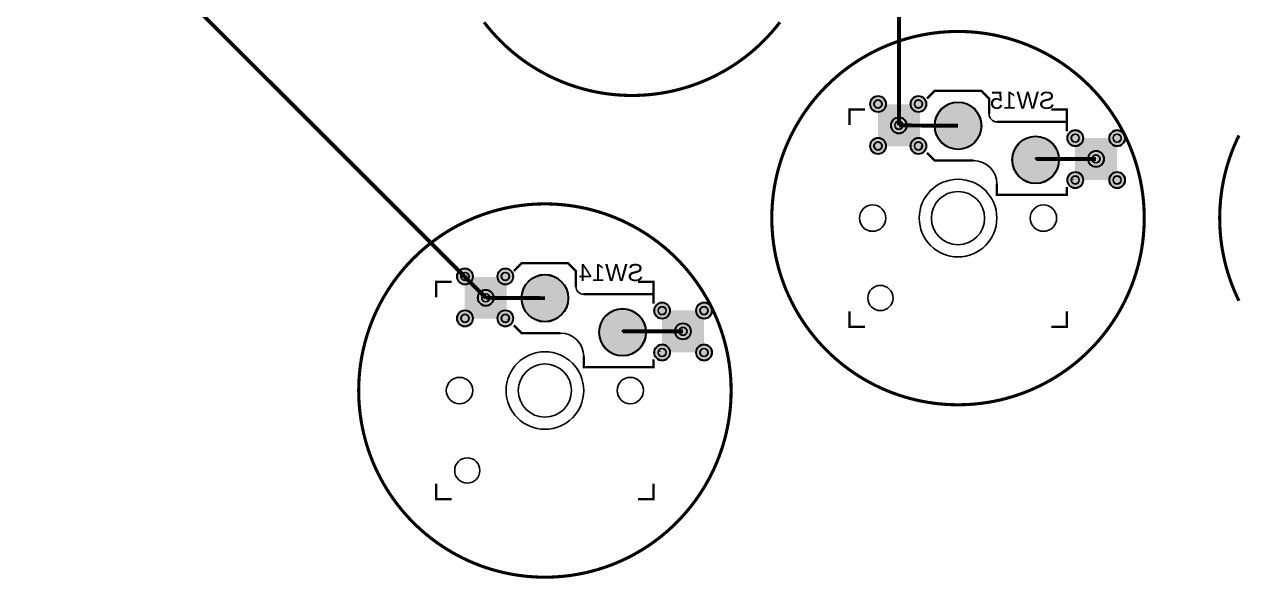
# Model space of a CAD drawing. Header units: millimetres. Extents: x 10 to 280, y -170 to -30.
# Drawn here: x 134 to 212.1, y -117.6 to -81.9 of the extents above; entities that cross this region are included whole.
import ezdxf

# ---------------------------------------------------------------- set-up
doc = ezdxf.new("R2010")
doc.units = ezdxf.units.MM
for name, color, linetype, true_color in [('BottomLayer', 7, 'Continuous', 0x0000ff), ('BottomPasteMaskLayer', 7, 'Continuous', 0x800000), ('BottomSilkLayer', 7, 'Continuous', 0x808000), ('BottomSolderMaskLayer', 7, 'Continuous', 0xaa00ff), ('Hole', 7, 'Continuous', 0x222222), ('Multi-Layer', 7, 'Continuous', 0xc0c0c0), ('TopLayer', 7, 'Continuous', 0xff0000), ('TopPasteMaskLayer', 7, 'Continuous', 0x808080), ('TopSilkLayer', 7, 'Continuous', 0xffff00), ('TopSolderMaskLayer', 7, 'Continuous', 0x800080)]:
    doc.layers.add(name, color=color, linetype=linetype, true_color=true_color)
doc.styles.get("Standard").update_dxf_attribs({"font": 'arial.ttf'})

msp = doc.modelspace()

# ---------------------------------------------------------------- hatches: boundary and pattern name
at = {"layer": 'BottomLayer'}
for points in [[(191.62357124714254, -89.72148844297689), (189.02354584709173, -89.72148844297689), (189.02354584709173, -87.12146304292611), (191.62357124714254, -87.12146304292611)], [(204.32346964693932, -91.88049276098553), (201.7235458470917, -91.88049276098553), (201.7235458470917, -89.28046736093474), (204.32346964693932, -89.28046736093474)], [(165.01356362712727, -100.83149606299213), (162.4135382270765, -100.83149606299213), (162.4135382270765, -98.23147066294133), (165.01356362712727, -98.23147066294133)], [(177.71346202692408, -102.99050038100077), (175.11353822707648, -102.99050038100077), (175.11353822707648, -100.39047498094997), (177.71346202692408, -100.39047498094997)]]:
    msp.add_hatch(color=256, dxfattribs=at).paths.add_polyline_path(points)
at = {"layer": 'BottomPasteMaskLayer'}
for points in [[(191.62357124714254, -89.72148844297689), (189.02354584709173, -89.72148844297689), (189.02354584709173, -87.12146304292611), (191.62357124714254, -87.12146304292611)], [(204.32346964693932, -91.88049276098553), (201.7235458470917, -91.88049276098553), (201.7235458470917, -89.28046736093474), (204.32346964693932, -89.28046736093474)], [(165.01356362712727, -100.83149606299213), (162.4135382270765, -100.83149606299213), (162.4135382270765, -98.23147066294133), (165.01356362712727, -98.23147066294133)], [(177.71346202692408, -102.99050038100077), (175.11353822707648, -102.99050038100077), (175.11353822707648, -100.39047498094997), (177.71346202692408, -100.39047498094997)]]:
    msp.add_hatch(color=256, dxfattribs=at).paths.add_polyline_path(points)
at = {"layer": 'BottomSolderMaskLayer'}
for points in [[(188.45808991617986, -87.04343408686819, 1), (189.50889001778006, -87.04343408686819, 1)], [(191.05803911607825, -87.04343408686819, 1), (192.10883921767845, -87.04343408686819, 1)], [(191.6743703561849, -89.77229251480836), (188.9727437603759, -89.77229251480836), (188.9727437603759, -87.07066591899935), (191.6743703561849, -87.07066591899935)], [(192.60769621539245, -88.44348488696978, 1), (195.65849631699265, -88.44348488696978, 1)], [(189.7981965963932, -88.4213868427737, 1), (190.8489966979934, -88.4213868427737, 1)], [(201.15811531623066, -89.24333248666498, 1), (202.20891541783087, -89.24333248666498, 1)], [(203.85788671577347, -89.24333248666498, 1), (204.90868681737368, -89.24333248666498, 1)], [(188.45808991617986, -89.74345948691898, 1), (189.50889001778006, -89.74345948691898, 1)], [(191.05803911607825, -89.74345948691898, 1), (192.10883921767845, -89.74345948691898, 1)], [(197.60769621539245, -90.64338328676658, 1), (200.65849631699265, -90.64338328676658, 1)], [(204.37426379319263, -91.931296832817), (201.67274276781808, -91.931296832817), (201.67274276781808, -89.229670237008), (204.37426379319263, -89.229670237008)], [(202.49796799593602, -90.58039116078234, 1), (203.54876809753623, -90.58039116078234, 1)], [(201.15811531623066, -91.9436118872238, 1), (202.20891541783087, -91.9436118872238, 1)], [(203.85788671577347, -91.9436118872238, 1), (204.90868681737368, -91.9436118872238, 1)], [(161.8479806959614, -98.15367030734062, 1), (162.8987807975616, -98.15367030734062, 1)], [(165.06436670640093, -100.88230112738141), (162.36274011059191, -100.88230112738141), (162.36274011059191, -98.18067453157241), (165.06436670640093, -98.18067453157241)], [(164.4479298958598, -98.15367030734062, 1), (165.49872999746, -98.15367030734062, 1)], [(165.997586995174, -99.55372110744223, 1), (169.0483870967742, -99.55372110744223, 1)], [(163.18808737617476, -99.53162306324614, 1), (164.23888747777497, -99.53162306324614, 1)], [(174.54800609601222, -100.35356870713743, 1), (175.59880619761242, -100.35356870713743, 1)], [(177.24777749555503, -100.35356870713743, 1), (178.29857759715523, -100.35356870713743, 1)], [(161.8479806959614, -100.85369570739142, 1), (162.8987807975616, -100.85369570739142, 1)], [(164.4479298958598, -100.85369570739142, 1), (165.49872999746, -100.85369570739142, 1)], [(170.997586995174, -101.75361950723902, 1), (174.0483870967742, -101.75361950723902, 1)], [(177.76426014340865, -103.04130544539005), (175.0627391180341, -103.04130544539005), (175.0627391180341, -100.33967884958103), (177.76426014340865, -100.33967884958103)], [(175.88785877571758, -101.69062738125477, 1), (176.93865887731778, -101.69062738125477, 1)], [(174.54800609601222, -103.05384810769623, 1), (175.59880619761242, -103.05384810769623, 1)], [(177.24777749555503, -103.05384810769623, 1), (178.29857759715523, -103.05384810769623, 1)]]:
    msp.add_hatch(color=256, dxfattribs=at).paths.add_polyline_path(points)
at = {"layer": 'TopLayer'}
for points in [[(191.6236474472949, -89.72148844297689), (189.02362204724412, -89.72148844297689), (189.02362204724412, -87.1214884429769), (191.6236474472949, -87.1214884429769)], [(204.32352044704092, -91.88049276098553), (201.7236220472441, -91.88049276098553), (201.7236220472441, -89.28049276098554), (204.32352044704092, -89.28049276098554)], [(165.01363982727966, -100.83149606299213), (162.41361442722888, -100.83149606299213), (162.41361442722888, -98.23149606299214), (165.01363982727966, -98.23149606299214)], [(177.71351282702568, -102.99050038100077), (175.11361442722887, -102.99050038100077), (175.11361442722887, -100.39050038100076), (177.71351282702568, -100.39050038100076)]]:
    msp.add_hatch(color=256, dxfattribs=at).paths.add_polyline_path(points)
at = {"layer": 'TopPasteMaskLayer'}
for points in [[(191.6236474472949, -89.72148844297689), (189.02362204724412, -89.72148844297689), (189.02362204724412, -87.1214884429769), (191.6236474472949, -87.1214884429769)], [(204.32352044704092, -91.88049276098553), (201.7236220472441, -91.88049276098553), (201.7236220472441, -89.28049276098554), (204.32352044704092, -89.28049276098554)], [(165.01363982727966, -100.83149606299213), (162.41361442722888, -100.83149606299213), (162.41361442722888, -98.23149606299214), (165.01363982727966, -98.23149606299214)], [(177.71351282702568, -102.99050038100077), (175.11361442722887, -102.99050038100077), (175.11361442722887, -100.39050038100076), (177.71351282702568, -100.39050038100076)]]:
    msp.add_hatch(color=256, dxfattribs=at).paths.add_polyline_path(points)
at = {"layer": 'TopSolderMaskLayer'}
for points in [[(188.45808991617986, -87.04343408686819, 1), (189.50889001778006, -87.04343408686819, 1)], [(191.05803911607825, -87.04343408686819, 1), (192.10883921767845, -87.04343408686819, 1)], [(191.67444953401073, -89.77229251480836), (188.97282293820174, -89.77229251480836), (188.97282293820174, -87.07069231160796), (191.67444953401073, -87.07069231160796)], [(192.60769621539245, -88.44348488696978, 1), (195.65849631699265, -88.44348488696978, 1)], [(189.7981965963932, -88.4213868427737, 1), (190.8489966979934, -88.4213868427737, 1)], [(201.15811531623066, -89.24333248666498, 1), (202.20891541783087, -89.24333248666498, 1)], [(203.85788671577347, -89.24333248666498, 1), (204.90868681737368, -89.24333248666498, 1)], [(188.45808991617986, -89.74345948691898, 1), (189.50889001778006, -89.74345948691898, 1)], [(191.05803911607825, -89.74345948691898, 1), (192.10883921767845, -89.74345948691898, 1)], [(197.60769621539245, -90.64338328676658, 1), (200.65849631699265, -90.64338328676658, 1)], [(204.37431657840983, -91.931296832817), (201.6728219456439, -91.931296832817), (201.6728219456439, -89.2296966296166), (204.37431657840983, -89.2296966296166)], [(202.49796799593602, -90.58039116078234, 1), (203.54876809753623, -90.58039116078234, 1)], [(201.15811531623066, -91.9436118872238, 1), (202.20891541783087, -91.9436118872238, 1)], [(203.85788671577347, -91.9436118872238, 1), (204.90868681737368, -91.9436118872238, 1)], [(161.8479806959614, -98.15367030734062, 1), (162.8987807975616, -98.15367030734062, 1)], [(165.0644359586486, -100.88229120180326), (162.36280936283958, -100.88229120180326), (162.36280936283958, -98.18069099860286), (165.0644359586486, -98.18069099860286)], [(164.4479298958598, -98.15367030734062, 1), (165.49872999746, -98.15367030734062, 1)], [(165.997586995174, -99.55372110744223, 1), (169.0483870967742, -99.55372110744223, 1)], [(163.18808737617476, -99.53162306324614, 1), (164.23888747777497, -99.53162306324614, 1)], [(174.54800609601222, -100.35356870713743, 1), (175.59880619761242, -100.35356870713743, 1)], [(177.24777749555503, -100.35356870713743, 1), (178.29857759715523, -100.35356870713743, 1)], [(161.8479806959614, -100.85369570739142, 1), (162.8987807975616, -100.85369570739142, 1)], [(164.4479298958598, -100.85369570739142, 1), (165.49872999746, -100.85369570739142, 1)], [(170.997586995174, -101.75361950723902, 1), (174.0483870967742, -101.75361950723902, 1)], [(177.76431292862588, -103.04129551981188), (175.06281829585993, -103.04129551981188), (175.06281829585993, -100.33969531661148), (177.76431292862588, -100.33969531661148)], [(175.88785877571758, -101.69062738125477, 1), (176.93865887731778, -101.69062738125477, 1)], [(174.54800609601222, -103.05384810769623, 1), (175.59880619761242, -103.05384810769623, 1)], [(177.24777749555503, -103.05384810769623, 1), (178.29857759715523, -103.05384810769623, 1)]]:
    msp.add_hatch(color=256, dxfattribs=at).paths.add_polyline_path(points)

# ---------------------------------------------------------------- linework, layer by layer
at = {"layer": 'BottomSilkLayer'}
for points, const_width in [([(192.13309626619255, -86.693522987046), (192.63296926593856, -86.19339598679198), (195.63296926593856, -86.19339598679198), (196.13309626619258, -86.693522987046), (196.13309626619258, -87.69352298704598)], 0.15011430022860048), ([(201.13309626619255, -88.79359918719838), (201.13309626619255, -88.19339598679198), (196.63296926593856, -88.19339598679198)], 0.15011430022860048), ([(191.75882651765306, -89.99618999238), (191.75882651765306, -89.79550419100839), (191.71310642621287, -89.79550419100839)], 0.05003810007620016), ([(192.13309626619255, -90.19339598679198), (192.63296926593856, -90.693522987046), (195.13309626619255, -90.693522987046)], 0.15011430022860048), ([(196.63296926593856, -92.19339598679198), (196.63296926593856, -92.89342138684279), (201.13309626619255, -92.89342138684279), (201.13309626619255, -92.39354838709679)], 0.15011430022860048), ([(201.50990601981206, -91.9215646431293), (201.50990601981206, -91.8961391922784), (201.60635001270006, -91.8961391922784), (201.6089408178817, -91.8961391922784)], 0.05003810007620016), ([(165.5230886461773, -97.80353060706123), (166.02296164592332, -97.30340360680724), (169.02296164592332, -97.30340360680724), (169.5230886461773, -97.80353060706123), (169.5230886461773, -98.80353060706123)], 0.15011430022860048), ([(174.5230886461773, -99.90360680721362), (174.5230886461773, -99.30340360680722), (170.02296164592332, -99.30340360680722)], 0.15011430022860048), ([(165.14881889763782, -101.10619761239523), (165.14881889763782, -100.90551181102363), (165.10309880619764, -100.90551181102363)], 0.05003810007620016), ([(165.5230886461773, -101.30340360680722), (166.02296164592332, -101.80353060706123), (168.5230886461773, -101.80353060706123)], 0.15011430022860048), ([(174.89989839979683, -103.03157226314453), (174.89989839979683, -103.00614681229364), (174.9963423926848, -103.00614681229364), (174.99893319786642, -103.00614681229364)], 0.05003810007620016), ([(170.02296164592332, -103.30340360680722), (170.02296164592332, -104.00342900685803), (174.5230886461773, -104.00342900685803), (174.5230886461773, -103.50355600711202)], 0.15011430022860048)]:
    msp.add_lwpolyline(points, dxfattribs=dict(at, const_width=const_width))
for centre, radius, start, end in [((194.13309732004768, -88.44536449072899), 1.4998729997459996, 0.0679204996644156, 359.93207950033155), ((196.63296926593858, -87.69352298704598), 0.4998729997459995, 179.9999999999995, 270), ((199.13309747597535, -90.6453898907798), 1.4998729997459996, 0.07277196644931866, 359.9272280335508), ((195.13309626619255, -92.19339598679198), 1.4998729997459996, 0, 90), ((194.13309747034353, -94.39558039116079), 1.7145034290068581, 0.06790612494731436, 359.93209387504737), ((188.6329720049783, -94.39570739141479), 0.8509017018034037, 0.14537750699076327, 359.85462249300576), ((199.63297200497828, -94.39570739141479), 0.8509017018034037, 0.14537750699076327, 359.85462249300576), ((167.52308970003244, -99.55537211074423), 1.4998729997459996, 0.0679204996644156, 359.93207950033155), ((170.02296164592335, -98.80353060706122), 0.4998729997459995, 180.0000000000011, 270), ((172.5230898559601, -101.75539751079504), 1.4998729997459996, 0.07277196644931866, 359.9272280335508), ((168.5230886461773, -103.30340360680722), 1.4998729997459996, 0, 90), ((167.5230898503283, -105.50558801117603), 1.7145034290068581, 0.06790612494731436, 359.9320938750447), ((162.02296438496307, -105.50571501143003), 0.8509017018034037, 0.14537750699076327, 359.85462249300576), ((173.02296438496305, -105.50571501143003), 0.8509017018034037, 0.14537750699076327, 359.85462249300576)]:
    msp.add_arc(centre, radius, start, end, dxfattribs=at)
at = {"layer": 'BottomSolderMaskLayer'}
for centre, radius in [((188.98348996697996, -87.04343408686819), 0.5254000508001015), ((191.58343916687835, -87.04343408686819), 0.5254000508001015), ((188.98308356616715, -87.04343408686819), 0.26271337058803146), ((191.58308356616718, -87.04343408686819), 0.26271337058803146), ((194.13304546609095, -88.443586487173), 1.525400050800102), ((194.13309626619255, -88.44348488696978), 1.525400050800102), ((190.3235966471933, -88.4213868427737), 0.5254000508001015), ((190.32306324612654, -88.42141224282449), 0.26271337058803146), ((201.68351536703076, -89.24333248666498), 0.5254000508001015), ((201.68308356616717, -89.24343408686819), 0.26271337058803146), ((204.38328676657358, -89.24333248666498), 0.5254000508001015), ((204.38308356616716, -89.24343408686819), 0.26271337058803146), ((188.98348996697996, -89.74345948691898), 0.5254000508001015), ((188.98308356616715, -89.74343408686819), 0.26271337058803146), ((191.58343916687835, -89.74345948691898), 0.5254000508001015), ((191.58308356616718, -89.74343408686819), 0.26271337058803146), ((199.13304546609095, -90.64348488696979), 1.525400050800102), ((199.13309626619255, -90.64338328676658), 1.525400050800102), ((203.02336804673612, -90.58039116078234), 0.5254000508001015), ((203.02308864617734, -90.58041656083313), 0.26271337058803146), ((201.68351536703076, -91.9436118872238), 0.5254000508001015), ((201.68308356616717, -91.94343408686818), 0.26271337058803146), ((204.38328676657358, -91.9436118872238), 0.5254000508001015), ((204.38308356616716, -91.94343408686818), 0.26271337058803146), ((162.3733807467615, -98.15367030734062), 0.5254000508001015), ((162.3730759461519, -98.15344170688343), 0.26271337058803146), ((164.9733299466599, -98.15367030734062), 0.5254000508001015), ((164.9730759461519, -98.15344170688343), 0.26271337058803146), ((167.5229870459741, -99.55372110744223), 1.525400050800102), ((167.5230378460757, -99.55359410718823), 1.525400050800102), ((163.71348742697487, -99.53162306324614), 0.5254000508001015), ((163.7130556261113, -99.53141986283974), 0.26271337058803146), ((175.07340614681232, -100.35356870713743), 0.5254000508001015), ((177.77317754635513, -100.35356870713743), 0.5254000508001015), ((162.3733807467615, -100.85369570739142), 0.5254000508001015), ((162.3730759461519, -100.85344170688343), 0.26271337058803146), ((164.9733299466599, -100.85369570739142), 0.5254000508001015), ((164.9730759461519, -100.85344170688343), 0.26271337058803146), ((172.5229870459741, -101.75361950723902), 1.525400050800102), ((172.5230378460757, -101.75349250698503), 1.525400050800102), ((175.0730759461519, -100.35344170688343), 0.26271337058803146), ((177.77307594615192, -100.35344170688343), 0.26271337058803146), ((176.41325882651768, -101.69062738125477), 0.5254000508001015), ((176.41308102616208, -101.69042418084838), 0.26271337058803146), ((175.07340614681232, -103.05384810769623), 0.5254000508001015), ((175.0730759461519, -103.05344170688343), 0.26271337058803146), ((177.77317754635513, -103.05384810769623), 0.5254000508001015), ((177.77307594615192, -103.05344170688343), 0.26271337058803146)]:
    msp.add_circle(centre, radius, dxfattribs=at)
for centre, radius, start, end in [((194.13309732004768, -88.44536449072899), 1.4998729997459996, 0.0679204996644156, 359.93207950033155), ((199.13309747597535, -90.6453898907798), 1.4998729997459996, 0.07277196644931866, 359.9272280335508), ((194.13309747034353, -94.39558039116079), 1.7145034290068581, 0.06790612494731436, 359.93209387504737), ((188.6329720049783, -94.39570739141479), 0.8509017018034037, 0.14537750699076327, 359.85462249300576), ((199.63297200497828, -94.39570739141479), 0.8509017018034037, 0.14537750699076327, 359.85462249300576), ((167.52308970003244, -99.55537211074423), 1.4998729997459996, 0.0679204996644156, 359.93207950033155), ((172.5230898559601, -101.75539751079504), 1.4998729997459996, 0.07277196644931866, 359.9272280335508), ((167.5230898503283, -105.50558801117603), 1.7145034290068581, 0.06790612494731436, 359.9320938750447), ((162.02296438496307, -105.50571501143003), 0.8509017018034037, 0.14537750699076327, 359.85462249300576), ((173.02296438496305, -105.50571501143003), 0.8509017018034037, 0.14537750699076327, 359.85462249300576)]:
    msp.add_arc(centre, radius, start, end, dxfattribs=at)
at = {"layer": 'Hole'}
for centre, radius in [((194.13309626619255, -94.39344678689359), 2.5), ((188.63296926593856, -94.39344678689359), 0.8509017018034037), ((199.63296926593856, -94.39344678689359), 0.8509017018034037), ((189.13309626619255, -99.54330708661418), 0.8124968249936501), ((167.5229870459741, -105.50368300736602), 2.5), ((162.0228600457201, -105.50368300736602), 0.8509017018034037), ((173.0228600457201, -105.50368300736602), 0.8509017018034037), ((162.5229870459741, -110.65354330708662), 0.8124968249936501)]:
    msp.add_circle(centre, radius, dxfattribs=at)
at = {"layer": 'Multi-Layer'}
for centre, radius in [((188.98348996697996, -87.04343408686819), 0.5), ((191.58343916687835, -87.04343408686819), 0.5), ((188.98308356616715, -87.04343408686819), 0.25001270002540005), ((191.58308356616718, -87.04343408686819), 0.25001270002540005), ((194.13304546609095, -88.443586487173), 1.5000000000000002), ((194.13309626619255, -88.44348488696978), 1.5000000000000002), ((190.3235966471933, -88.4213868427737), 0.5), ((190.32306324612654, -88.42141224282449), 0.25001270002540005), ((201.68351536703076, -89.24333248666498), 0.5), ((201.68308356616717, -89.24343408686819), 0.25001270002540005), ((204.38328676657358, -89.24333248666498), 0.5), ((204.38308356616716, -89.24343408686819), 0.25001270002540005), ((188.98348996697996, -89.74345948691898), 0.5), ((188.98308356616715, -89.74343408686819), 0.25001270002540005), ((191.58343916687835, -89.74345948691898), 0.5), ((191.58308356616718, -89.74343408686819), 0.25001270002540005), ((199.13304546609095, -90.64348488696979), 1.5000000000000002), ((199.13309626619255, -90.64338328676658), 1.5000000000000002), ((203.02336804673612, -90.58039116078234), 0.5), ((203.02308864617734, -90.58041656083313), 0.25001270002540005), ((194.13309626619255, -94.39344678689359), 2.5), ((201.68351536703076, -91.9436118872238), 0.5), ((201.68308356616717, -91.94343408686818), 0.25001270002540005), ((204.38328676657358, -91.9436118872238), 0.5), ((204.38308356616716, -91.94343408686818), 0.25001270002540005), ((188.63296926593856, -94.39344678689359), 0.8510033020066041), ((199.63296926593856, -94.39344678689359), 0.8510287020574042), ((162.3733807467615, -98.15367030734062), 0.5), ((162.3730759461519, -98.15344170688343), 0.25001270002540005), ((164.9733299466599, -98.15367030734062), 0.5), ((164.9730759461519, -98.15344170688343), 0.25001270002540005), ((167.5229870459741, -99.55372110744223), 1.5000000000000002), ((167.5230378460757, -99.55359410718823), 1.5000000000000002), ((163.71348742697487, -99.53162306324614), 0.5), ((189.13309626619255, -99.54330708661418), 0.8124968249936501), ((163.7130556261113, -99.53141986283974), 0.25001270002540005), ((175.07340614681232, -100.35356870713743), 0.5), ((177.77317754635513, -100.35356870713743), 0.5), ((162.3733807467615, -100.85369570739142), 0.5), ((162.3730759461519, -100.85344170688343), 0.25001270002540005), ((164.9733299466599, -100.85369570739142), 0.5), ((164.9730759461519, -100.85344170688343), 0.25001270002540005), ((172.5229870459741, -101.75361950723902), 1.5000000000000002), ((172.5230378460757, -101.75349250698503), 1.5000000000000002), ((175.0730759461519, -100.35344170688343), 0.25001270002540005), ((177.77307594615192, -100.35344170688343), 0.25001270002540005), ((176.41325882651768, -101.69062738125477), 0.5), ((176.41308102616208, -101.69042418084838), 0.25001270002540005), ((167.5229870459741, -105.50368300736602), 2.5), ((175.07340614681232, -103.05384810769623), 0.5), ((175.0730759461519, -103.05344170688343), 0.25001270002540005), ((177.77317754635513, -103.05384810769623), 0.5), ((177.77307594615192, -103.05344170688343), 0.25001270002540005), ((162.0228600457201, -105.50368300736602), 0.8510033020066041), ((173.0228600457201, -105.50368300736602), 0.8510287020574042), ((162.5229870459741, -110.65354330708662), 0.8124968249936501)]:
    msp.add_circle(centre, radius, dxfattribs=at)
at = {"layer": 'TopLayer', "const_width": 0.25400050800101603}
for points in [[(190.3235966471933, -88.42148844297691), (190.3235966471933, -73.0235966471933), (166.9, -49.60000000000001), (136.7229362458725, -49.60000000000001), (136.65252730505463, -49.529591059182124)], [(163.71358902717807, -99.53149606299215), (134.11252222504447, -69.93042926085853), (134.11252222504447, -52.069596139192285)], [(194.13304546609095, -88.443586487173), (190.32354584709174, -88.4214376428753)], [(199.13304546609095, -90.64348488696979), (199.19608839217682, -90.58044196088393), (203.0235712471425, -90.58044196088393)], [(167.5230378460757, -99.55359410718823), (163.71353822707647, -99.53144526289054)], [(172.5230378460757, -101.75349250698503), (172.58608077216158, -101.69044958089917), (176.41356362712727, -101.69044958089917)]]:
    msp.add_lwpolyline(points, dxfattribs=at)
at = {"layer": 'TopSilkLayer'}
for points, const_width in [([(182.65811531623066, -81.7749555499111), (182.41681483362967, -82.08102616205234), (182.1651003302007, -82.37922275844552), (181.90373380746763, -82.6697993395987), (181.63246126492254, -82.95199390398781), (181.35153670307344, -83.22580645161293), (181.06121412242825, -83.49072898145796), (180.76174752349507, -83.746761493523), (180.45288290576582, -83.993395986792), (180.13512827025656, -84.23063246126493), (179.80873761747526, -84.45796291592585), (179.47345694691393, -84.67487934975871), (179.12979425958855, -84.88163576327153), (178.77927355854715, -85.07670815341632), (178.42418084836171, -85.25933451866905), (178.06451612903228, -85.42926085852173), (177.70104140208284, -85.58674117348235), (177.33350266700538, -85.73152146304294), (176.96266192532389, -85.86360172720347), (176.5885191770384, -85.98323596647195), (176.21183642367288, -86.09017018034038), (175.83235966471935, -86.18465836931675), (175.45059690119382, -86.26644653289307), (175.0673101346203, -86.33578867157735), (174.68224536449077, -86.39243078486159), (174.29565659131322, -86.43637287274576), (173.90855981711965, -86.46786893573788), (173.5204470408941, -86.48666497332995), (173.13233426466854, -86.49301498602999), (172.74396748793498, -86.48666497332995), (172.35610871221746, -86.46786893573788), (171.9687579375159, -86.43637287274576), (171.58242316484635, -86.39243078486159), (171.19735839471682, -86.33578867157735), (170.81381762763527, -86.26644653289307), (170.43230886461774, -86.18465836931675), (170.05283210566424, -86.09017018034038), (169.67589535179073, -85.98323596647195), (169.30200660401323, -85.86360172720347), (168.93116586233174, -85.73152146304294), (168.56362712725428, -85.58674117348235), (168.1998983997968, -85.42926085852173), (167.8404876809754, -85.25933451866905), (167.48539497078997, -85.07670815341632), (167.13487426974856, -84.88163576327153), (166.7912115824232, -84.67487934975871), (166.45593091186186, -84.45796291592585), (166.12954025908056, -84.23063246126493), (165.81178562357127, -83.993395986792), (165.50292100584204, -83.746761493523), (165.20345440690883, -83.49072898145796), (164.91313182626368, -83.22580645161293), (164.63220726441455, -82.95199390398781), (164.36093472186948, -82.6697993395987), (164.0995681991364, -82.37922275844552), (163.8478536957074, -82.08102616205234), (163.60655321310645, -81.7749555499111)], 0.19989839979679963), ([(187.13309626619258, -88.39354838709679), (187.13309626619258, -87.39354838709679), (188.13309626619255, -87.39354838709679)], 0.15011430022860048), ([(200.13309626619255, -87.39354838709679), (201.13309626619255, -87.39354838709679), (201.13309626619255, -88.39354838709679)], 0.15011430022860048), ([(212.22821945643895, -99.72273304546611), (212.0618491236983, -99.37068834137669), (211.90665481330967, -99.01330962661928), (211.76314452628907, -98.65059690119382), (211.63106426212855, -98.28280416560834), (211.51092202184407, -97.91069342138685), (211.40271780543563, -97.53401066802135), (211.30670561341125, -97.15300990601982), (211.22313944627894, -96.76845313690629), (211.15176530353062, -96.38034036068073), (211.0930911861824, -95.98892557785116), (211.04711709423424, -95.59446278892558), (211.0140970281941, -95.197205994412), (210.99428498857, -94.7976631953264), (210.98768097536197, -94.39583439166879), (210.99428498857, -93.99400558801119), (211.0140970281941, -93.59420878841759), (211.04711709423424, -93.197205994412), (211.0930911861824, -92.80274320548642), (211.15176530353062, -92.41132842265685), (211.22313944627894, -92.0229616459233), (211.30670561341125, -91.63840487680976), (211.40271780543563, -91.25765811531625), (211.51092202184407, -90.88097536195075), (211.63106426212855, -90.50861061722125), (211.76314452628907, -90.14107188214378), (211.90665481330967, -89.77835915671832), (212.0618491236983, -89.42072644145289), (212.22821945643895, -89.06868173736349)], 0.19989839979679963), ([(160.5230886461773, -99.50355600711202), (160.5230886461773, -98.50355600711202), (161.5230886461773, -98.50355600711202)], 0.15011430022860048), ([(173.5230886461773, -98.50355600711202), (174.5230886461773, -98.50355600711202), (174.5230886461773, -99.50355600711202)], 0.15011430022860048), ([(188.13309626619255, -101.39354838709679), (187.13309626619258, -101.39354838709679), (187.13309626619258, -100.39354838709679)], 0.15011430022860048), ([(200.13309626619255, -101.39354838709679), (201.13309626619255, -101.39354838709679), (201.13309626619255, -100.39354838709679)], 0.15011430022860048), ([(161.5230886461773, -112.50355600711202), (160.5230886461773, -112.50355600711202), (160.5230886461773, -111.50355600711204)], 0.15011430022860048), ([(173.5230886461773, -112.50355600711202), (174.5230886461773, -112.50355600711202), (174.5230886461773, -111.50355600711204)], 0.15011430022860048)]:
    msp.add_lwpolyline(points, dxfattribs=dict(at, const_width=const_width))
at = {"layer": 'TopSilkLayer', "const_width": 0.19989839979679963}
for points in [[(199.42418084836174, -83.60233680467363), (199.77927355854712, -83.78470916941836), (200.12979425958852, -83.98003556007113), (200.47345694691393, -84.18653797307596), (200.80873761747526, -84.40370840741681), (201.1351282702566, -84.63103886207774), (201.45288290576585, -84.86802133604269), (201.76174752349507, -85.11465582931167), (202.06121412242825, -85.37068834137669), (202.35153670307344, -85.63586487172975), (202.63246126492257, -85.90942341884684), (202.90373380746763, -86.19187198374398), (203.1651003302007, -86.48219456438913), (203.4168148336297, -86.78064516129032), (203.65811531623066, -87.08671577343156), (203.88950977901956, -87.40015240030482), (204.11023622047247, -87.7207010414021), (204.3205486410973, -88.0481076962154), (204.52019304038612, -88.38211836423673), (204.70866141732284, -88.7224790449581), (204.88646177292358, -89.06868173736349), (205.05283210566424, -89.42072644145289), (205.20802641605286, -89.77835915671832), (205.35153670307344, -90.14107188214378), (205.48361696723396, -90.50861061722125), (205.60375920751844, -90.88097536195075), (205.71196342392687, -91.25765811531625), (205.80797561595125, -91.63840487680976), (205.8915417830836, -92.0229616459233), (205.96291592583188, -92.41132842265685), (206.0215900431801, -92.80274320548642), (206.0675641351283, -93.197205994412), (206.10058420116843, -93.59420878841759), (206.1203962407925, -93.99400558801119), (206.12700025400054, -94.39583439166879), (206.1203962407925, -94.7976631953264), (206.10058420116843, -95.197205994412), (206.0675641351283, -95.59446278892558), (206.0215900431801, -95.98892557785116), (205.96291592583188, -96.38034036068073), (205.8915417830836, -96.76845313690629), (205.80797561595125, -97.15300990601982), (205.71196342392687, -97.53401066802135), (205.60375920751844, -97.91069342138685), (205.48361696723396, -98.28280416560834), (205.35153670307344, -98.65059690119382), (205.20802641605286, -99.01330962661928), (205.05283210566424, -99.37068834137669), (204.88646177292358, -99.72273304546611), (204.70866141732284, -100.06918973837949), (204.52019304038612, -100.40929641859285), (204.3205486410973, -100.74330708661418), (204.11023622047247, -101.0707137414275), (203.88950977901956, -101.39151638303278), (203.65811531623066, -101.70495300990603), (203.4168148336297, -102.01102362204725), (203.1651003302007, -102.30922021844046), (202.90373380746763, -102.59979679959362), (202.63246126492257, -102.88199136398275), (202.35153670307344, -103.15580391160783), (202.06121412242825, -103.4207264414529), (201.76174752349507, -103.67675895351793), (201.45288290576585, -103.92339344678692), (201.1351282702566, -104.16062992125985), (200.80873761747526, -104.38796037592076), (200.47345694691393, -104.60487680975363), (200.12979425958852, -104.81163322326645), (199.77927355854712, -105.00670561341124), (199.42418084836174, -105.18933197866397), (199.06451612903228, -105.35925831851665), (198.7010414020828, -105.51673863347727), (198.33350266700538, -105.66151892303786), (197.96266192532389, -105.7935991871984), (197.58851917703836, -105.91323342646686), (197.21183642367288, -106.0201676403353), (196.83235966471935, -106.11465582931167), (196.45059690119385, -106.19644399288799), (196.0673101346203, -106.26578613157228), (195.68224536449074, -106.32242824485651), (195.29565659131322, -106.36637033274069), (194.90855981711965, -106.3978663957328), (194.5204470408941, -106.41666243332489), (194.13233426466854, -106.4230124460249), (193.743967487935, -106.41666243332489), (193.35610871221746, -106.3978663957328), (192.9687579375159, -106.36637033274069), (192.58242316484635, -106.32242824485651), (192.19735839471682, -106.26578613157228), (191.8138176276353, -106.19644399288799), (191.43230886461774, -106.11465582931167), (191.05283210566424, -106.0201676403353), (190.67589535179073, -105.91323342646686), (190.30200660401326, -105.7935991871984), (189.93116586233174, -105.66151892303786), (189.56362712725428, -105.51673863347727), (189.19989839979684, -105.35925831851665), (188.8404876809754, -105.18933197866397), (188.48539497078997, -105.00670561341124), (188.13487426974856, -104.81163322326645), (187.7912115824232, -104.60487680975363), (187.45593091186186, -104.38796037592076), (187.12954025908056, -104.16062992125985), (186.81178562357127, -103.92339344678692), (186.502921005842, -103.67675895351793), (186.20345440690883, -103.4207264414529), (185.91313182626368, -103.15580391160783), (185.63220726441455, -102.88199136398275), (185.36093472186946, -102.59979679959362), (185.0995681991364, -102.30922021844046), (184.8478536957074, -102.01102362204725), (184.60655321310645, -101.70495300990603), (184.37515875031752, -101.39151638303278), (184.15443230886464, -101.0707137414275), (183.94411988823978, -100.74330708661418), (183.74447548895102, -100.40929641859285), (183.55600711201424, -100.06918973837949), (183.37820675641353, -99.72273304546611), (183.21183642367285, -99.37068834137669), (183.05664211328423, -99.01330962661928), (182.91313182626368, -98.65059690119382), (182.78105156210316, -98.28280416560834), (182.66090932181865, -97.91069342138685), (182.55270510541024, -97.53401066802135), (182.45669291338584, -97.15300990601982), (182.37312674625352, -96.76845313690629), (182.30175260350524, -96.38034036068073), (182.243078486157, -95.98892557785116), (182.1971043942088, -95.59446278892558), (182.16408432816866, -95.197205994412), (182.14427228854458, -94.7976631953264), (182.13766827533658, -94.39583439166879), (182.14427228854458, -93.99400558801119), (182.16408432816866, -93.59420878841759), (182.1971043942088, -93.197205994412), (182.243078486157, -92.80274320548642), (182.30175260350524, -92.41132842265685), (182.37312674625352, -92.0229616459233), (182.45669291338584, -91.63840487680976), (182.55270510541024, -91.25765811531625), (182.66090932181865, -90.88097536195075), (182.78105156210316, -90.50861061722125), (182.91313182626368, -90.14107188214378), (183.05664211328423, -89.77835915671832), (183.21183642367285, -89.42072644145289), (183.37820675641353, -89.06868173736349), (183.55600711201424, -88.7224790449581), (183.74447548895102, -88.38211836423673), (183.94411988823978, -88.0481076962154), (184.15443230886464, -87.7207010414021), (184.37515875031752, -87.40015240030482), (184.60655321310645, -87.08671577343156), (184.8478536957074, -86.78064516129032), (185.0995681991364, -86.48219456438913), (185.36093472186946, -86.19187198374398), (185.63220726441455, -85.90942341884684), (185.91313182626368, -85.63586487172975), (186.20345440690883, -85.37068834137669), (186.502921005842, -85.11465582931167), (186.81178562357127, -84.86802133604269), (187.12954025908056, -84.63103886207774), (187.45593091186186, -84.40370840741681), (187.7912115824232, -84.18653797307596), (188.13487426974856, -83.98003556007113), (188.48539497078997, -83.78470916941836), (188.8404876809754, -83.60233680467363), (189.19989839979684, -83.43241046482095), (189.56362712725428, -83.27493014986031), (189.93116586233174, -83.13014986029972), (190.30200660401326, -82.9980695961392), (190.67589535179073, -82.87843535687072), (191.05283210566424, -82.7715011430023), (191.43230886461774, -82.67701295402591), (191.8138176276353, -82.59522479044959), (192.19735839471682, -82.52588265176531), (192.58242316484635, -82.46924053848109), (192.9687579375159, -82.42529845059691), (193.35610871221746, -82.3938023876048), (193.743967487935, -82.3747523495047), (194.13233426466854, -82.36865633731269), (194.5204470408941, -82.3747523495047), (194.90855981711965, -82.3938023876048), (195.29565659131322, -82.42529845059691), (195.68224536449074, -82.46924053848109), (196.0673101346203, -82.52588265176531), (196.45059690119385, -82.59522479044959), (196.83235966471935, -82.67701295402591), (197.21183642367288, -82.7715011430023), (197.58851917703836, -82.87843535687072), (197.96266192532389, -82.9980695961392), (198.33350266700538, -83.13014986029972), (198.7010414020828, -83.27493014986031), (199.06451612903228, -83.43241046482095), (199.42418084836174, -83.60233680467363)], [(199.42418084836174, -83.60233680467363), (199.77927355854712, -83.78470916941836), (200.12979425958852, -83.98003556007113), (200.47345694691393, -84.18653797307596), (200.80873761747526, -84.40370840741681), (201.1351282702566, -84.63103886207774), (201.45288290576585, -84.86802133604269), (201.76174752349507, -85.11465582931167), (202.06121412242825, -85.37068834137669), (202.35153670307344, -85.63586487172975), (202.63246126492257, -85.90942341884684), (202.90373380746763, -86.19187198374398), (203.1651003302007, -86.48219456438913), (203.4168148336297, -86.78064516129032), (203.65811531623066, -87.08671577343156), (203.88950977901956, -87.40015240030482), (204.11023622047247, -87.7207010414021), (204.3205486410973, -88.0481076962154), (204.52019304038612, -88.38211836423673), (204.70866141732284, -88.7224790449581), (204.88646177292358, -89.06868173736349), (205.05283210566424, -89.42072644145289), (205.20802641605286, -89.77835915671832), (205.35153670307344, -90.14107188214378), (205.48361696723396, -90.50861061722125), (205.60375920751844, -90.88097536195075), (205.71196342392687, -91.25765811531625), (205.80797561595125, -91.63840487680976), (205.8915417830836, -92.0229616459233), (205.96291592583188, -92.41132842265685), (206.0215900431801, -92.80274320548642), (206.0675641351283, -93.197205994412), (206.10058420116843, -93.59420878841759), (206.1203962407925, -93.99400558801119), (206.12700025400054, -94.39583439166879), (206.1203962407925, -94.7976631953264), (206.10058420116843, -95.197205994412), (206.0675641351283, -95.59446278892558), (206.0215900431801, -95.98892557785116), (205.96291592583188, -96.38034036068073), (205.8915417830836, -96.76845313690629), (205.80797561595125, -97.15300990601982), (205.71196342392687, -97.53401066802135), (205.60375920751844, -97.91069342138685), (205.48361696723396, -98.28280416560834), (205.35153670307344, -98.65059690119382), (205.20802641605286, -99.01330962661928), (205.05283210566424, -99.37068834137669), (204.88646177292358, -99.72273304546611), (204.70866141732284, -100.06918973837949), (204.52019304038612, -100.40929641859285), (204.3205486410973, -100.74330708661418), (204.11023622047247, -101.0707137414275), (203.88950977901956, -101.39151638303278), (203.65811531623066, -101.70495300990603), (203.4168148336297, -102.01102362204725), (203.1651003302007, -102.30922021844046), (202.90373380746763, -102.59979679959362), (202.63246126492257, -102.88199136398275), (202.35153670307344, -103.15580391160783), (202.06121412242825, -103.4207264414529), (201.76174752349507, -103.67675895351793), (201.45288290576585, -103.92339344678692), (201.1351282702566, -104.16062992125985), (200.80873761747526, -104.38796037592076), (200.47345694691393, -104.60487680975363), (200.12979425958852, -104.81163322326645), (199.77927355854712, -105.00670561341124), (199.42418084836174, -105.18933197866397), (199.06451612903228, -105.35925831851665), (198.7010414020828, -105.51673863347727), (198.33350266700538, -105.66151892303786), (197.96266192532389, -105.7935991871984), (197.58851917703836, -105.91323342646686), (197.21183642367288, -106.0201676403353), (196.83235966471935, -106.11465582931167), (196.45059690119385, -106.19644399288799), (196.0673101346203, -106.26578613157228), (195.68224536449074, -106.32242824485651), (195.29565659131322, -106.36637033274069), (194.90855981711965, -106.3978663957328), (194.5204470408941, -106.41666243332489), (194.13233426466854, -106.4230124460249), (193.743967487935, -106.41666243332489), (193.35610871221746, -106.3978663957328), (192.9687579375159, -106.36637033274069), (192.58242316484635, -106.32242824485651), (192.19735839471682, -106.26578613157228), (191.8138176276353, -106.19644399288799), (191.43230886461774, -106.11465582931167), (191.05283210566424, -106.0201676403353), (190.67589535179073, -105.91323342646686), (190.30200660401326, -105.7935991871984), (189.93116586233174, -105.66151892303786), (189.56362712725428, -105.51673863347727), (189.19989839979684, -105.35925831851665), (188.8404876809754, -105.18933197866397), (188.48539497078997, -105.00670561341124), (188.13487426974856, -104.81163322326645), (187.7912115824232, -104.60487680975363), (187.45593091186186, -104.38796037592076), (187.12954025908056, -104.16062992125985), (186.81178562357127, -103.92339344678692), (186.502921005842, -103.67675895351793), (186.20345440690883, -103.4207264414529), (185.91313182626368, -103.15580391160783), (185.63220726441455, -102.88199136398275), (185.36093472186946, -102.59979679959362), (185.0995681991364, -102.30922021844046), (184.8478536957074, -102.01102362204725), (184.60655321310645, -101.70495300990603), (184.37515875031752, -101.39151638303278), (184.15443230886464, -101.0707137414275), (183.94411988823978, -100.74330708661418), (183.74447548895102, -100.40929641859285), (183.55600711201424, -100.06918973837949), (183.37820675641353, -99.72273304546611), (183.21183642367285, -99.37068834137669), (183.05664211328423, -99.01330962661928), (182.91313182626368, -98.65059690119382), (182.78105156210316, -98.28280416560834), (182.66090932181865, -97.91069342138685), (182.55270510541024, -97.53401066802135), (182.45669291338584, -97.15300990601982), (182.37312674625352, -96.76845313690629), (182.30175260350524, -96.38034036068073), (182.243078486157, -95.98892557785116), (182.1971043942088, -95.59446278892558), (182.16408432816866, -95.197205994412), (182.14427228854458, -94.7976631953264), (182.13766827533658, -94.39583439166879), (182.14427228854458, -93.99400558801119), (182.16408432816866, -93.59420878841759), (182.1971043942088, -93.197205994412), (182.243078486157, -92.80274320548642), (182.30175260350524, -92.41132842265685), (182.37312674625352, -92.0229616459233), (182.45669291338584, -91.63840487680976), (182.55270510541024, -91.25765811531625), (182.66090932181865, -90.88097536195075), (182.78105156210316, -90.50861061722125), (182.91313182626368, -90.14107188214378), (183.05664211328423, -89.77835915671832), (183.21183642367285, -89.42072644145289), (183.37820675641353, -89.06868173736349), (183.55600711201424, -88.7224790449581), (183.74447548895102, -88.38211836423673), (183.94411988823978, -88.0481076962154), (184.15443230886464, -87.7207010414021), (184.37515875031752, -87.40015240030482), (184.60655321310645, -87.08671577343156), (184.8478536957074, -86.78064516129032), (185.0995681991364, -86.48219456438913), (185.36093472186946, -86.19187198374398), (185.63220726441455, -85.90942341884684), (185.91313182626368, -85.63586487172975), (186.20345440690883, -85.37068834137669), (186.502921005842, -85.11465582931167), (186.81178562357127, -84.86802133604269), (187.12954025908056, -84.63103886207774), (187.45593091186186, -84.40370840741681), (187.7912115824232, -84.18653797307596), (188.13487426974856, -83.98003556007113), (188.48539497078997, -83.78470916941836), (188.8404876809754, -83.60233680467363), (189.19989839979684, -83.43241046482095), (189.56362712725428, -83.27493014986031), (189.93116586233174, -83.13014986029972), (190.30200660401326, -82.9980695961392), (190.67589535179073, -82.87843535687072), (191.05283210566424, -82.7715011430023), (191.43230886461774, -82.67701295402591), (191.8138176276353, -82.59522479044959), (192.19735839471682, -82.52588265176531), (192.58242316484635, -82.46924053848109), (192.9687579375159, -82.42529845059691), (193.35610871221746, -82.3938023876048), (193.743967487935, -82.3747523495047), (194.13233426466854, -82.36865633731269), (194.5204470408941, -82.3747523495047), (194.90855981711965, -82.3938023876048), (195.29565659131322, -82.42529845059691), (195.68224536449074, -82.46924053848109), (196.0673101346203, -82.52588265176531), (196.45059690119385, -82.59522479044959), (196.83235966471935, -82.67701295402591), (197.21183642367288, -82.7715011430023), (197.58851917703836, -82.87843535687072), (197.96266192532389, -82.9980695961392), (198.33350266700538, -83.13014986029972), (198.7010414020828, -83.27493014986031), (199.06451612903228, -83.43241046482095), (199.42418084836174, -83.60233680467363)], [(172.81417322834648, -94.71234442468887), (173.16926593853188, -94.89471678943359), (173.51978663957328, -95.09004318008638), (173.8634493268987, -95.2965455930912), (174.19872999746, -95.51371602743207), (174.52512065024132, -95.74104648209298), (174.8428752857506, -95.97802895605793), (175.15173990347984, -96.22466344932691), (175.45120650241302, -96.48069596139193), (175.7415290830582, -96.745872491745), (176.0224536449073, -97.0194310388621), (176.2937261874524, -97.30187960375922), (176.55509271018545, -97.59220218440439), (176.80680721361443, -97.89065278130558), (177.04810769621542, -98.1967233934468), (177.27950215900432, -98.51016002032006), (177.50022860045723, -98.83070866141733), (177.71054102108207, -99.15811531623064), (177.91018542037088, -99.49212598425197), (178.0986537973076, -99.83248666497335), (178.27645415290834, -100.17868935737873), (178.442824485649, -100.53073406146812), (178.59801879603762, -100.88836677673356), (178.7415290830582, -101.25107950215902), (178.87360934721872, -101.61861823723649), (178.9937515875032, -101.99098298196597), (179.10195580391164, -102.36766573533149), (179.197967995936, -102.74841249682501), (179.28153416306836, -103.13296926593854), (179.35290830581664, -103.52133604267209), (179.41158242316487, -103.91275082550166), (179.45755651511305, -104.30721361442725), (179.4905765811532, -104.70421640843283), (179.51038862077726, -105.10401320802643), (179.5169926339853, -105.50584201168404), (179.51038862077726, -105.90767081534165), (179.4905765811532, -106.30721361442724), (179.45755651511305, -106.70447040894084), (179.41158242316487, -107.09893319786642), (179.35290830581664, -107.49034798069597), (179.28153416306836, -107.87846075692153), (179.197967995936, -108.26301752603506), (179.10195580391164, -108.64401828803659), (178.9937515875032, -109.02070104140209), (178.87360934721872, -109.39281178562359), (178.7415290830582, -109.76060452120906), (178.59801879603762, -110.1233172466345), (178.442824485649, -110.48069596139193), (178.27645415290834, -110.83274066548134), (178.0986537973076, -111.17919735839473), (177.91018542037088, -111.51930403860808), (177.71054102108207, -111.85331470662942), (177.50022860045723, -112.18072136144274), (177.27950215900432, -112.50152400304802), (177.04810769621542, -112.81496062992127), (176.80680721361443, -113.1210312420625), (176.55509271018545, -113.41922783845568), (176.2937261874524, -113.70980441960886), (176.0224536449073, -113.99199898399797), (175.7415290830582, -114.26581153162309), (175.45120650241302, -114.53073406146814), (175.15173990347984, -114.78676657353316), (174.8428752857506, -115.03340106680216), (174.52512065024132, -115.2706375412751), (174.19872999746, -115.49796799593601), (173.8634493268987, -115.71488442976887), (173.51978663957328, -115.92164084328171), (173.16926593853188, -116.11671323342648), (172.81417322834648, -116.29933959867921), (172.45450850901705, -116.46926593853189), (172.09103378206757, -116.62674625349251), (171.7234950469901, -116.7715265430531), (171.35265430530865, -116.90360680721363), (170.97851155702313, -117.02324104648211), (170.60182880365764, -117.13017526035054), (170.2223520447041, -117.22466344932693), (169.8405892811786, -117.30645161290325), (169.45730251460506, -117.37579375158752), (169.0722377444755, -117.43243586487175), (168.68564897129798, -117.47637795275593), (168.2985521971044, -117.50787401574804), (167.91043942087887, -117.52667005334011), (167.5223266446533, -117.53302006604015), (167.13395986791974, -117.52667005334011), (166.74610109220222, -117.50787401574804), (166.35875031750064, -117.47637795275593), (165.9724155448311, -117.43243586487175), (165.58735077470158, -117.37579375158752), (165.20381000762006, -117.30645161290325), (164.8223012446025, -117.22466344932693), (164.44282448564897, -117.13017526035054), (164.0658877317755, -117.02324104648211), (163.691998983998, -116.90360680721363), (163.3211582423165, -116.7715265430531), (162.95361950723904, -116.62674625349251), (162.58989077978157, -116.46926593853189), (162.23048006096016, -116.29933959867921), (161.87538735077473, -116.11671323342648), (161.52486664973333, -115.92164084328171), (161.18120396240792, -115.71488442976887), (160.84592329184662, -115.49796799593601), (160.51953263906532, -115.2706375412751), (160.20177800355603, -115.03340106680216), (159.89291338582677, -114.78676657353316), (159.5934467868936, -114.53073406146814), (159.3031242062484, -114.26581153162309), (159.0221996443993, -113.99199898399797), (158.75092710185422, -113.70980441960886), (158.48956057912116, -113.41922783845568), (158.23784607569218, -113.1210312420625), (157.9965455930912, -112.81496062992127), (157.76515113030229, -112.50152400304802), (157.54442468884938, -112.18072136144274), (157.33411226822454, -111.85331470662942), (157.13446786893576, -111.51930403860808), (156.945999491999, -111.17919735839473), (156.7681991363983, -110.83274066548134), (156.6018288036576, -110.48069596139193), (156.446634493269, -110.1233172466345), (156.30312420624844, -109.76060452120906), (156.17104394208792, -109.39281178562359), (156.0509017018034, -109.02070104140209), (155.942697485395, -108.64401828803659), (155.8466852933706, -108.26301752603506), (155.76311912623828, -107.87846075692153), (155.69174498348997, -107.49034798069597), (155.63307086614174, -107.09893319786642), (155.58709677419355, -106.70447040894084), (155.55407670815342, -106.30721361442724), (155.53426466852935, -105.90767081534165), (155.52766065532134, -105.50584201168404), (155.53426466852935, -105.10401320802643), (155.55407670815342, -104.70421640843283), (155.58709677419355, -104.30721361442725), (155.63307086614174, -103.91275082550166), (155.69174498348997, -103.52133604267209), (155.76311912623828, -103.13296926593854), (155.8466852933706, -102.74841249682501), (155.942697485395, -102.36766573533149), (156.0509017018034, -101.99098298196597), (156.17104394208792, -101.61861823723649), (156.30312420624844, -101.25107950215902), (156.446634493269, -100.88836677673356), (156.6018288036576, -100.53073406146812), (156.7681991363983, -100.17868935737873), (156.945999491999, -99.83248666497335), (157.13446786893576, -99.49212598425197), (157.33411226822454, -99.15811531623064), (157.54442468884938, -98.83070866141733), (157.76515113030229, -98.51016002032006), (157.9965455930912, -98.1967233934468), (158.23784607569218, -97.89065278130558), (158.48956057912116, -97.59220218440439), (158.75092710185422, -97.30187960375922), (159.0221996443993, -97.0194310388621), (159.3031242062484, -96.745872491745), (159.5934467868936, -96.48069596139193), (159.89291338582677, -96.22466344932691), (160.20177800355603, -95.97802895605793), (160.51953263906532, -95.74104648209298), (160.84592329184662, -95.51371602743207), (161.18120396240792, -95.2965455930912), (161.52486664973333, -95.09004318008638), (161.87538735077473, -94.89471678943359), (162.23048006096016, -94.71234442468887), (162.58989077978157, -94.54241808483619), (162.95361950723904, -94.38493776987555), (163.3211582423165, -94.24015748031498), (163.691998983998, -94.10807721615444), (164.0658877317755, -93.98844297688598), (164.44282448564897, -93.88150876301754), (164.8223012446025, -93.78702057404116), (165.20381000762006, -93.70523241046483), (165.58735077470158, -93.63589027178055), (165.9724155448311, -93.57924815849633), (166.35875031750064, -93.53530607061215), (166.74610109220222, -93.50381000762003), (167.13395986791974, -93.48475996951996), (167.5223266446533, -93.47866395732794), (167.91043942087887, -93.48475996951996), (168.2985521971044, -93.50381000762003), (168.68564897129798, -93.53530607061215), (169.0722377444755, -93.57924815849633), (169.45730251460506, -93.63589027178055), (169.8405892811786, -93.70523241046483), (170.2223520447041, -93.78702057404116), (170.60182880365764, -93.88150876301754), (170.97851155702313, -93.98844297688598), (171.35265430530865, -94.10807721615444), (171.7234950469901, -94.24015748031498), (172.09103378206757, -94.38493776987555), (172.45450850901705, -94.54241808483619), (172.81417322834648, -94.71234442468887)]]:
    msp.add_lwpolyline(points, close=True, dxfattribs=at)
at = {"layer": 'TopSolderMaskLayer'}
for centre, radius in [((188.98348996697996, -87.04343408686819), 0.5254000508001015), ((191.58343916687835, -87.04343408686819), 0.5254000508001015), ((188.98308356616715, -87.04343408686819), 0.26271337058803146), ((191.58308356616718, -87.04343408686819), 0.26271337058803146), ((194.13304546609095, -88.443586487173), 1.525400050800102), ((194.13309626619255, -88.44348488696978), 1.525400050800102), ((190.3235966471933, -88.4213868427737), 0.5254000508001015), ((190.32306324612654, -88.42141224282449), 0.26271337058803146), ((201.68351536703076, -89.24333248666498), 0.5254000508001015), ((201.68308356616717, -89.24343408686819), 0.26271337058803146), ((204.38328676657358, -89.24333248666498), 0.5254000508001015), ((204.38308356616716, -89.24343408686819), 0.26271337058803146), ((188.98348996697996, -89.74345948691898), 0.5254000508001015), ((188.98308356616715, -89.74343408686819), 0.26271337058803146), ((191.58343916687835, -89.74345948691898), 0.5254000508001015), ((191.58308356616718, -89.74343408686819), 0.26271337058803146), ((199.13304546609095, -90.64348488696979), 1.525400050800102), ((199.13309626619255, -90.64338328676658), 1.525400050800102), ((203.02336804673612, -90.58039116078234), 0.5254000508001015), ((203.02308864617734, -90.58041656083313), 0.26271337058803146), ((201.68351536703076, -91.9436118872238), 0.5254000508001015), ((201.68308356616717, -91.94343408686818), 0.26271337058803146), ((204.38328676657358, -91.9436118872238), 0.5254000508001015), ((204.38308356616716, -91.94343408686818), 0.26271337058803146), ((162.3733807467615, -98.15367030734062), 0.5254000508001015), ((162.3730759461519, -98.15344170688343), 0.26271337058803146), ((164.9733299466599, -98.15367030734062), 0.5254000508001015), ((164.9730759461519, -98.15344170688343), 0.26271337058803146), ((167.5229870459741, -99.55372110744223), 1.525400050800102), ((167.5230378460757, -99.55359410718823), 1.525400050800102), ((163.71348742697487, -99.53162306324614), 0.5254000508001015), ((163.7130556261113, -99.53141986283974), 0.26271337058803146), ((175.07340614681232, -100.35356870713743), 0.5254000508001015), ((177.77317754635513, -100.35356870713743), 0.5254000508001015), ((162.3733807467615, -100.85369570739142), 0.5254000508001015), ((162.3730759461519, -100.85344170688343), 0.26271337058803146), ((164.9733299466599, -100.85369570739142), 0.5254000508001015), ((164.9730759461519, -100.85344170688343), 0.26271337058803146), ((172.5229870459741, -101.75361950723902), 1.525400050800102), ((172.5230378460757, -101.75349250698503), 1.525400050800102), ((175.0730759461519, -100.35344170688343), 0.26271337058803146), ((177.77307594615192, -100.35344170688343), 0.26271337058803146), ((176.41325882651768, -101.69062738125477), 0.5254000508001015), ((176.41308102616208, -101.69042418084838), 0.26271337058803146), ((175.07340614681232, -103.05384810769623), 0.5254000508001015), ((175.0730759461519, -103.05344170688343), 0.26271337058803146), ((177.77317754635513, -103.05384810769623), 0.5254000508001015), ((177.77307594615192, -103.05344170688343), 0.26271337058803146)]:
    msp.add_circle(centre, radius, dxfattribs=at)
for centre, radius, start, end in [((194.13309732004768, -88.44536449072899), 1.4998729997459996, 0.0679204996644156, 359.93207950033155), ((199.13309747597535, -90.6453898907798), 1.4998729997459996, 0.07277196644931866, 359.9272280335508), ((194.13309747034353, -94.39558039116079), 1.7145034290068581, 0.06790612494731436, 359.93209387504737), ((188.6329720049783, -94.39570739141479), 0.8509017018034037, 0.14537750699076327, 359.85462249300576), ((199.63297200497828, -94.39570739141479), 0.8509017018034037, 0.14537750699076327, 359.85462249300576), ((167.52308970003244, -99.55537211074423), 1.4998729997459996, 0.0679204996644156, 359.93207950033155), ((172.5230898559601, -101.75539751079504), 1.4998729997459996, 0.07277196644931866, 359.9272280335508), ((167.5230898503283, -105.50558801117603), 1.7145034290068581, 0.06790612494731436, 359.9320938750447), ((162.02296438496307, -105.50571501143003), 0.8509017018034037, 0.14537750699076327, 359.85462249300576), ((173.02296438496305, -105.50571501143003), 0.8509017018034037, 0.14537750699076327, 359.85462249300576)]:
    msp.add_arc(centre, radius, start, end, dxfattribs=at)

# ---------------------------------------------------------------- texts
at = {"layer": 'BottomSilkLayer', "text_generation_flag": 2}
for s, p in [('SW15', (200.37312674625352, -87.35356870713743)), ('SW14', (173.87299974599952, -98.45364490728983))]:
    msp.add_text(s, height=1.1, dxfattribs=at).set_placement(p)

doc.saveas('drawing.dxf')
